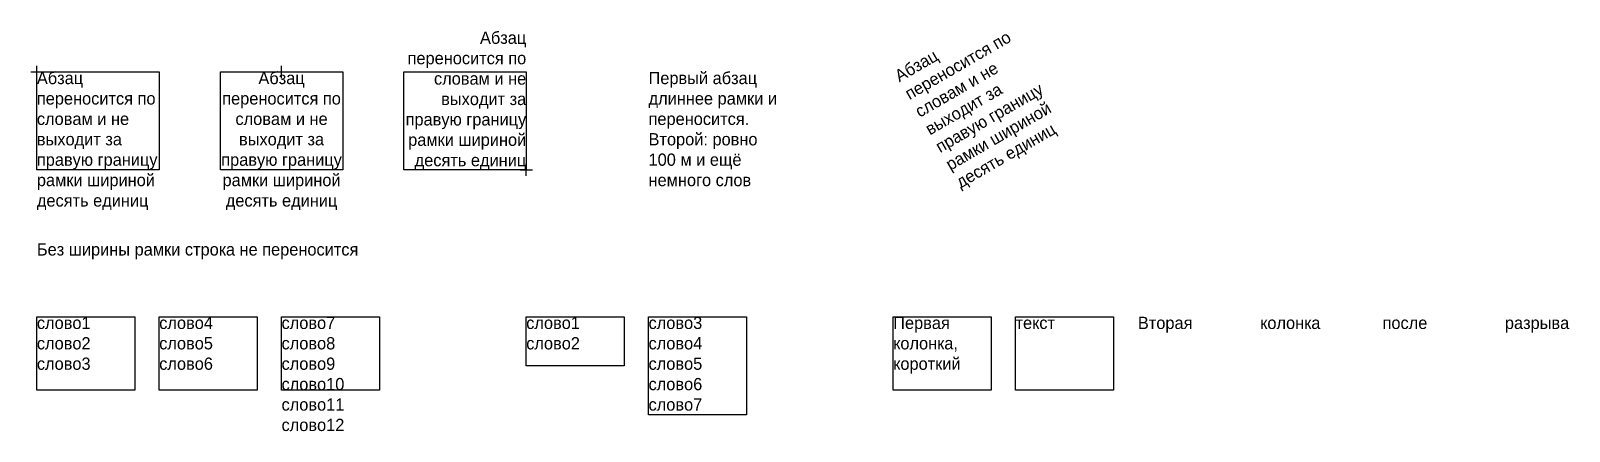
# Model space of a CAD drawing. Header units: metres. Extents: x 0 to 125, y -29 to 3.
import ezdxf

# ---------------------------------------------------------------- set-up
doc = ezdxf.new("R2010")
doc.units = ezdxf.units.M

msp = doc.modelspace()

# ---------------------------------------------------------------- linework, layer by layer
for p, q in [((-0.5, 0), (0.5, 0)), ((0, -0.5), (0, 0.5)), ((19.5, 0), (20.5, 0)), ((20, -0.5), (20, 0.5)), ((40, -8.5), (40, -7.5)), ((39.5, -8), (40.5, -8))]:
    msp.add_line(p, q)
at = {"color": 8}
for points in [[(0, 0), (10, 0), (10, -8), (0, -8)], [(15, 0), (25, 0), (25, -8), (15, -8)], [(30, 0), (40, 0), (40, -8), (30, -8)], [(0, -20), (8, -20), (8, -26), (0, -26)], [(10, -20), (18, -20), (18, -26), (10, -26)], [(20, -20), (28, -20), (28, -26), (20, -26)], [(40, -20), (48, -20), (48, -24), (40, -24)], [(50, -20), (58, -20), (58, -28), (50, -28)], [(70, -20), (78, -20), (78, -26), (70, -26)], [(80, -20), (88, -20), (88, -26), (80, -26)]]:
    msp.add_lwpolyline(points, close=True, dxfattribs=at)

# ---------------------------------------------------------------- texts
at = {"color": 4, "insert": (40, -8), "char_height": 1, "width": 10, "attachment_point": 9}
msp.add_mtext('Абзац переносится по словам и не выходит за правую границу рамки шириной десять единиц', dxfattribs=at)
at = {"color": 6, "insert": (70, 0), "char_height": 1, "width": 10, "attachment_point": 1, "rotation": 30}
msp.add_mtext('Абзац переносится по словам и не выходит за правую границу рамки шириной десять единиц', dxfattribs=at)
at = {"color": 2, "insert": (0, 0), "char_height": 1, "width": 10, "attachment_point": 1}
msp.add_mtext('Абзац переносится по словам и не выходит за правую границу рамки шириной десять единиц', dxfattribs=at)
at = {"color": 3, "insert": (20, 0), "char_height": 1, "width": 10, "attachment_point": 2}
msp.add_mtext('Абзац переносится по словам и не выходит за правую границу рамки шириной десять единиц', dxfattribs=at)
at = {"color": 5, "insert": (50, 0), "char_height": 1, "width": 12, "attachment_point": 1}
msp.add_mtext('Первый абзац длиннее рамки и переносится.\\PВторой: ровно 100\\~м и ещё немного слов', dxfattribs=at)
at = {"insert": (0, -14), "char_height": 1, "attachment_point": 1}
msp.add_mtext('Без ширины рамки строка не переносится', dxfattribs=at)
at = {"color": 1}
note = msp.add_mtext_dynamic_auto_height_columns('слово1 слово2 слово3 слово4 слово5 слово6 слово7 слово8 слово9 слово10 слово11 слово12', width=8, gutter_width=2, height=6, count=3, dxfattribs=dict(at, insert=(0, -20), char_height=1, attachment_point=1))
at = {"color": 3}
note = msp.add_mtext_dynamic_manual_height_columns('слово1 слово2 слово3 слово4 слово5 слово6 слово7', width=8, gutter_width=2, heights=[4, 8], dxfattribs=dict(at, insert=(40, -20), char_height=1, attachment_point=1))
at = {"color": 5}
note = msp.add_mtext_static_columns([''] * 2, width=8, gutter_width=2, height=6, dxfattribs=dict(at, insert=(70, -20), char_height=1, attachment_point=1))
for column, words in zip([note] + note.columns.linked_columns, ['Первая колонка, короткий текст\\NВторая колонка после разрыва', '']):
    column.text = words

doc.saveas('drawing.dxf')
